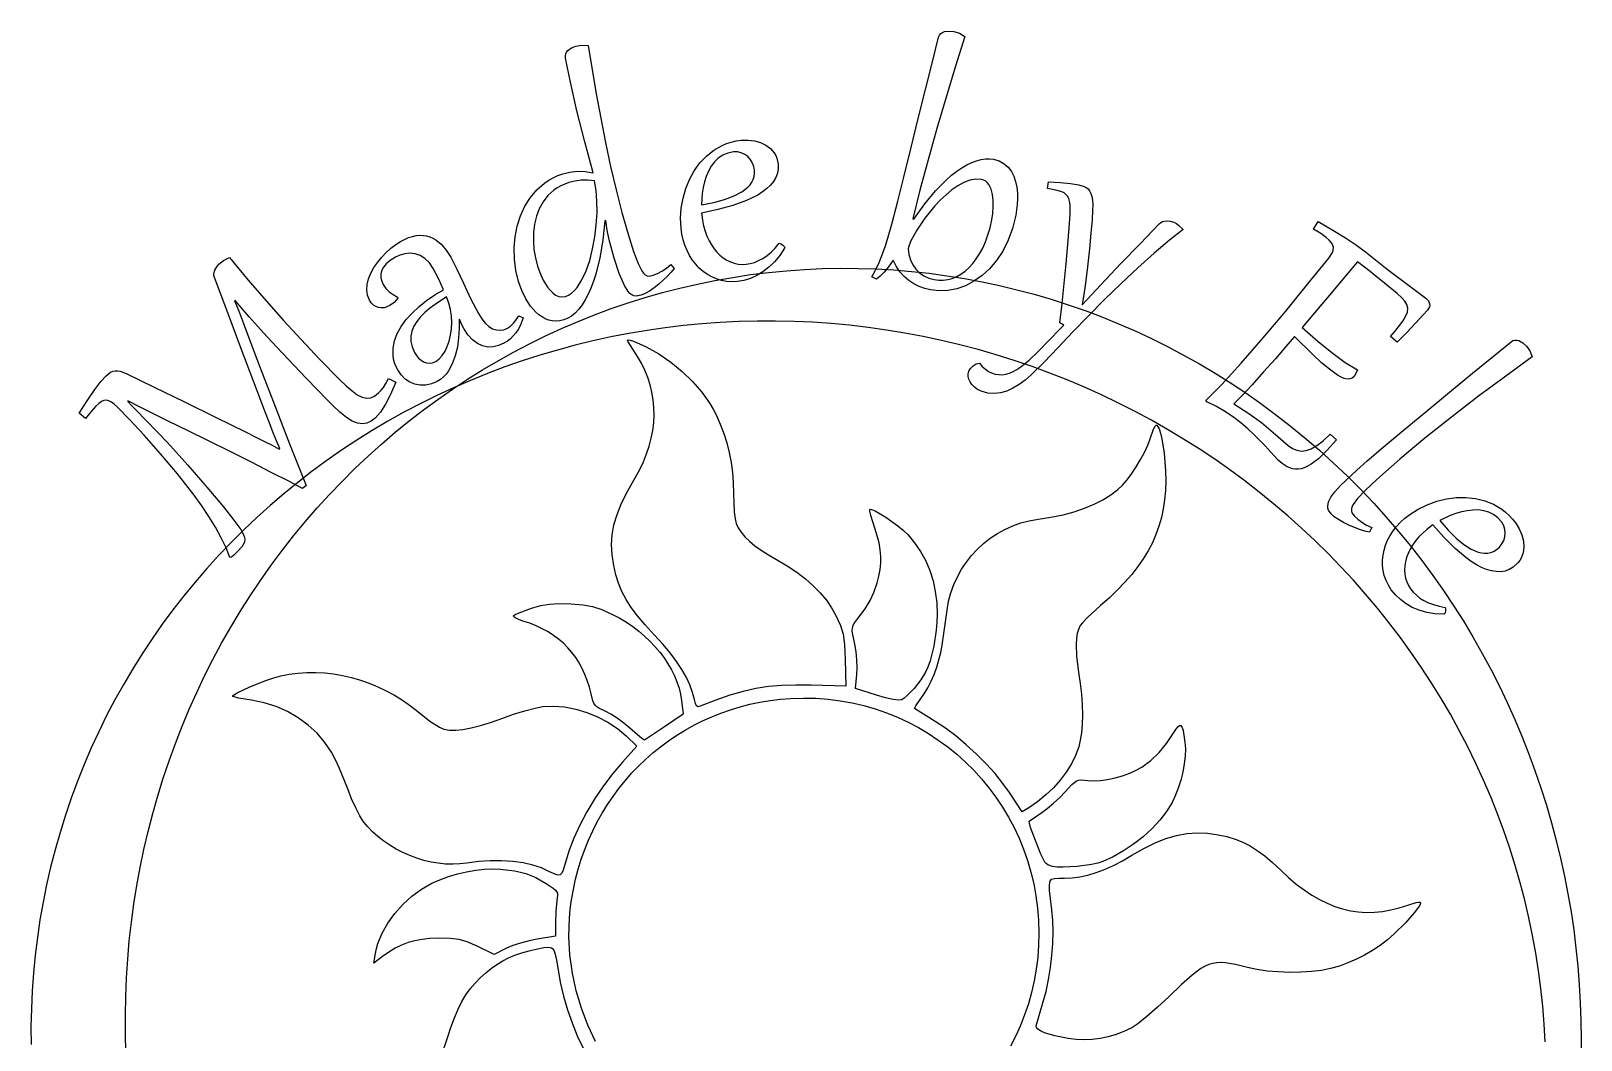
# Model space of a CAD drawing. Extents: x 47 to 525, y 11 to 386.
# Drawn here: x 153.8 to 325.7, y 122.2 to 234.1 of the extents above; entities that cross this region are included whole.
import ezdxf

# ---------------------------------------------------------------- set-up
doc = ezdxf.new("R2010")
doc.units = 0
doc.layers.add('Layer_1', color=7, linetype='CONTINUOUS')

msp = doc.modelspace()

# ---------------------------------------------------------------- linework, layer by layer
at = {"layer": 'Layer_1', "color": 7}
for points in [[(257.393575, 233.424737), (256.362203, 230.150135), (255.313584, 226.731501), (254.283667, 223.246105), (253.298257, 219.77318), (252.407366, 216.408337), (251.628608, 213.242913), (251.738285, 213.211239), (252.927562, 214.902858), (254.132723, 216.349324), (255.329957, 217.549967), (255.916672, 218.057852), (256.495451, 218.504114), (257.063002, 218.888728), (257.61603, 219.211674), (258.154536, 219.47295), (258.678519, 219.672556), (259.187101, 219.809347), (259.669255, 219.884132), (260.124981, 219.896912), (260.554278, 219.847686), (261.201201, 219.654531), (261.741499, 219.345102), (262.186119, 218.948866), (262.542088, 218.474991), (262.815859, 217.943287), (263.009967, 217.353262), (263.137896, 216.733896), (263.209213, 216.093868), (263.22783, 215.453476), (263.193747, 214.812718), (263.0378, 213.62181), (262.679421, 212.172586), (262.187408, 210.849121), (261.59309, 209.663798), (260.90359, 208.612609), (260.131504, 207.706282), (259.285511, 206.935252), (258.384839, 206.303704), (257.448716, 205.815826), (256.48573, 205.475223), (255.50447, 205.285502), (254.524257, 205.237678), (253.568321, 205.343056), (252.943435, 205.500383), (252.32717, 205.729728), (251.737779, 206.030204), (251.173211, 206.404835), (250.654256, 206.852246), (250.181398, 207.374974), (249.769282, 207.980719), (249.428635, 208.656889), (248.914363, 207.913997), (248.426326, 207.334458), (247.974853, 206.889963), (247.570275, 206.552209), (247.067999, 206.785891), (247.485839, 207.550666), (247.881812, 208.399915), (248.255916, 209.33364), (248.608153, 210.35184), (249.289669, 212.630808), (249.965083, 215.20567), (250.60345, 217.861355), (251.376338, 220.996336), (252.204381, 224.36277), (253.040617, 227.7171), (253.813869, 230.799382), (254.468986, 233.378159), (254.555654, 233.595642), (254.701438, 233.764888), (254.892584, 233.896443), (255.111422, 233.980557), (255.619702, 234.050963), (256.167348, 233.997995), (256.78343, 233.794999), (257.393573, 233.424737), (257.393575, 233.424737)], [(215.599284, 232.451209), (216.492241, 227.103797), (217.52418, 221.69088), (218.095294, 219.033752), (218.703703, 216.431293), (219.351916, 213.919403), (220.042444, 211.533984), (220.649724, 209.623004), (221.143672, 208.293446), (221.561429, 207.459406), (221.758708, 207.203682), (221.953037, 207.028126), (222.156571, 206.928357), (222.361698, 206.893935), (222.821511, 206.980805), (223.302524, 207.166055), (223.796922, 207.431077), (224.29901, 207.776827), (224.789382, 208.178438), (225.13461, 207.722135), (224.820516, 207.309687), (224.41406, 206.863531), (223.454118, 205.974799), (222.934301, 205.572269), (222.409224, 205.222177), (221.919367, 204.942333), (221.479395, 204.764255), (220.924588, 204.669891), (220.682606, 204.701084), (220.453613, 204.795793), (220.24482, 204.947999), (220.037618, 205.165552), (219.635646, 205.842281), (219.063437, 207.180283), (218.48708, 208.884547), (217.94148, 210.911718), (217.728566, 211.967978), (217.561634, 213.032926), (217.466641, 213.025447), (217.256416, 210.872033), (216.917964, 208.890109), (216.474117, 207.110999), (216.213821, 206.306971), (215.927943, 205.55996), (215.618625, 204.874004), (215.288008, 204.253135), (214.936093, 203.697354), (214.562879, 203.206659), (214.170707, 202.793255), (213.764947, 202.459462), (213.345597, 202.20528), (212.912658, 202.030709), (212.474718, 201.927571), (212.050244, 201.890717), (211.639237, 201.920149), (211.241696, 202.015865), (210.861119, 202.162041), (210.497973, 202.352745), (210.152259, 202.587976), (209.823976, 202.867735), (209.227675, 203.55247), (208.703333, 204.372759), (208.257565, 205.298204), (207.903041, 206.278637), (207.600272, 207.504638), (207.436963, 208.751761), (207.407017, 210.004623), (207.510394, 211.228081), (207.751836, 212.415482), (208.116322, 213.554114), (208.600983, 214.626884), (209.209008, 215.596934), (209.935257, 216.454583), (210.774588, 217.190146), (211.239321, 217.512287), (211.730791, 217.791275), (212.248998, 218.02711), (212.793941, 218.219792), (213.587262, 218.408874), (214.405927, 218.497625), (215.264359, 218.474252), (216.15722, 218.320904), (215.230989, 221.766408), (214.37313, 225.20044), (213.639598, 228.3699), (213.097011, 231.057389), (213.083977, 231.293912), (213.130951, 231.510991), (213.228249, 231.713768), (213.372248, 231.887616), (213.768466, 232.182002), (214.257289, 232.38586), (214.889237, 232.493056), (215.599284, 232.451231), (215.599284, 232.451209)], [(236.809664, 210.525392), (236.973023, 210.447925), (237.170256, 210.34262), (237.328363, 210.212716), (237.404179, 210.074754), (237.381375, 209.989444), (236.855736, 209.17989), (236.273735, 208.468664), (235.652874, 207.862674), (234.992088, 207.346238), (234.307871, 206.936545), (233.598153, 206.628203), (232.877048, 206.409612), (232.156663, 206.289748), (231.54927, 206.262077), (230.961423, 206.299927), (230.393123, 206.403297), (229.844369, 206.572187), (229.321122, 206.798743), (228.829345, 207.075111), (228.369037, 207.401293), (227.940198, 207.777287), (227.545198, 208.198783), (227.186405, 208.661468), (226.863819, 209.165343), (226.57744, 209.710408), (226.338513, 210.294519), (226.149002, 210.904238), (226.008907, 211.539565), (225.918228, 212.2005), (225.869609, 213.306904), (225.939282, 214.424891), (226.132327, 215.528995), (226.43327, 216.591742), (226.850833, 217.603599), (227.373163, 218.553023), (227.996377, 219.426649), (228.718604, 220.190547), (229.544991, 220.84522), (230.462119, 221.368585), (230.959716, 221.576323), (231.479719, 221.740822), (232.02213, 221.862083), (232.586948, 221.940104), (233.335153, 221.961443), (234.05743, 221.876396), (234.727558, 221.687587), (235.319319, 221.397642), (235.831706, 221.016849), (236.245154, 220.532905), (236.408802, 220.253613), (236.535764, 219.951258), (236.679636, 219.277357), (236.686292, 218.765264), (236.603529, 218.278166), (236.431346, 217.816062), (236.169745, 217.378953), (235.834342, 216.96642), (235.43047, 216.577038), (234.958128, 216.210809), (234.417317, 215.867732), (233.814011, 215.546444), (233.154185, 215.245583), (231.664973, 214.705146), (230.00111, 214.251452), (228.195471, 213.866954), (228.212602, 213.692092), (228.296249, 213.04994), (228.418271, 212.440103), (228.578667, 211.862582), (228.777439, 211.317376), (229.01408, 210.809628), (229.277803, 210.343475), (229.568607, 209.918917), (229.886493, 209.535952), (230.228197, 209.201403), (230.591462, 208.911801), (230.976286, 208.667147), (231.382672, 208.467442), (231.804908, 208.317967), (232.237286, 208.224005), (232.679805, 208.185555), (233.132466, 208.202619), (233.595142, 208.276481), (234.057421, 208.40742), (234.519304, 208.595436), (234.98079, 208.840529), (235.444542, 209.155291), (235.90394, 209.541023), (236.358985, 209.997723), (236.809678, 210.525392), (236.809664, 210.525392)], [(234.067113, 218.595774), (233.981147, 219.049478), (233.815915, 219.464265), (233.590677, 219.829041), (233.30412, 220.130696), (232.971165, 220.375886), (232.588184, 220.548675), (232.169043, 220.640039), (231.727604, 220.640951), (231.095657, 220.51936), (230.53701, 220.285523), (230.047578, 219.954616), (229.623281, 219.541817), (229.259787, 219.064874), (228.954773, 218.520965), (228.702897, 217.938123), (228.500836, 217.323812), (228.355291, 216.689075), (228.252404, 216.042936), (228.16855, 214.778176), (229.538433, 215.052504), (230.746975, 215.383727), (231.788276, 215.779056), (232.63788, 216.223115), (233.302244, 216.729518), (233.560422, 217.002733), (233.769264, 217.289291), (233.925633, 217.594725), (234.027398, 217.914284), (234.074558, 218.247967), (234.067113, 218.595774), (234.067113, 218.595774)], [(216.318849, 217.440774), (215.568277, 217.513419), (214.844404, 217.507768), (214.147229, 217.423821), (213.476753, 217.261577), (212.578759, 216.902594), (212.175158, 216.674182), (211.80182, 216.413158), (211.152988, 215.814347), (210.619549, 215.121184), (210.195447, 214.353431), (209.880683, 213.511092), (209.668641, 212.624565), (209.558763, 211.704489), (209.539295, 210.771585), (209.604539, 209.826811), (209.760792, 208.89371), (209.994582, 207.989778), (210.248331, 207.267622), (210.617475, 206.451117), (211.108228, 205.661067), (211.385001, 205.3135), (211.684246, 205.016059), (212.004648, 204.781853), (212.344892, 204.62399), (212.711471, 204.574192), (213.097175, 204.638355), (213.444545, 204.781298), (213.775179, 204.992076), (214.089077, 205.270692), (214.386239, 205.617144), (214.927446, 206.461321), (215.395892, 207.472369), (215.795919, 208.627299), (216.11211, 209.897061), (216.354666, 211.230736), (216.514022, 212.571343), (216.594725, 213.904057), (216.587609, 215.18824), (216.498334, 216.387786), (216.318849, 217.440779), (216.318849, 217.440774)], [(260.371796, 213.114874), (260.478905, 213.820491), (260.534113, 214.557168), (260.533686, 215.278259), (260.453598, 215.941028), (260.296965, 216.534354), (260.042694, 217.030722), (259.882407, 217.236617), (259.692528, 217.398222), (259.473058, 217.515535), (259.223995, 217.588557), (258.592319, 217.62878), (257.935386, 217.510725), (257.274778, 217.264441), (256.607869, 216.903589), (255.951745, 216.448559), (255.299286, 215.903354), (254.662414, 215.302515), (254.049138, 214.660287), (252.943752, 213.294574), (252.044883, 211.962722), (251.406457, 210.78064), (251.203039, 210.298843), (251.092183, 209.91498), (251.169063, 209.27651), (251.337891, 208.678203), (251.602094, 208.137816), (251.940884, 207.656728), (252.359734, 207.249671), (252.839906, 206.914997), (253.385405, 206.659824), (253.979937, 206.495191), (254.485859, 206.430533), (254.988788, 206.432238), (255.488724, 206.500306), (255.985668, 206.634736), (256.478083, 206.837798), (256.952329, 207.10357), (257.408405, 207.432052), (257.846311, 207.823244), (258.262509, 208.275856), (258.653461, 208.788595), (259.019166, 209.361462), (259.359626, 209.994456), (259.673303, 210.689847), (259.946557, 211.441714), (260.179388, 212.250057), (260.371796, 213.114874), (260.371796, 213.114874)], [(267.91666, 201.719049), (268.157884, 203.841995), (268.399884, 206.076252), (268.624502, 208.295275), (268.817491, 210.382091), (268.964608, 212.219722), (269.065079, 213.696853), (269.047609, 214.7756), (268.992804, 215.174706), (268.895237, 215.496381), (268.758815, 215.750192), (268.58744, 215.945707), (268.378817, 216.097819), (268.130652, 216.221416), (267.452613, 216.419973), (266.536331, 216.581799), (266.673954, 217.329355), (267.949748, 217.255235), (269.094704, 217.134043), (270.005322, 216.98569), (270.606808, 216.818375), (270.839643, 216.698243), (271.040552, 216.540905), (271.216616, 216.329524), (271.355775, 216.055063), (271.467598, 215.713616), (271.534707, 215.289953), (271.56286, 214.784512), (271.550003, 214.178595), (271.483097, 213.111951), (271.367394, 211.652196), (271.195862, 209.891507), (270.967127, 207.90858), (270.705004, 205.816489), (270.402459, 203.707403), (272.463723, 205.913667), (274.646638, 208.226563), (276.840885, 210.512509), (278.932612, 212.684014), (279.111195, 212.834394), (279.302859, 212.934783), (279.723681, 213.008629), (280.14374, 212.971164), (280.551692, 212.849334), (280.852929, 212.698499), (281.125083, 212.503722), (281.599838, 212.053236), (280.063815, 210.860531), (278.370623, 209.419417), (276.561034, 207.802538), (274.706351, 206.047784), (272.841712, 204.241283), (271.046202, 202.440056), (269.32373, 200.653677), (267.703385, 198.926084), (266.170323, 197.330315), (264.72493, 195.922026), (264.059393, 195.364787), (263.39141, 194.869941), (262.715317, 194.450962), (262.033261, 194.140462), (261.338505, 193.93561), (260.632121, 193.852711), (259.923335, 193.907538), (259.202236, 194.123667), (258.786706, 194.329516), (258.439621, 194.579992), (258.160346, 194.853028), (257.956058, 195.145695), (257.813725, 195.446569), (257.747259, 195.755552), (257.755147, 196.0621), (257.835877, 196.355667), (258.015517, 196.6591), (258.296706, 196.937837), (258.629698, 197.145203), (258.991698, 197.245849), (259.309109, 196.867948), (259.660593, 196.559863), (260.01832, 196.321788), (260.354465, 196.153917), (260.74642, 196.025362), (261.137614, 195.959907), (261.528047, 195.957553), (261.917719, 196.018301), (262.316041, 196.132728), (262.72676, 196.304887), (263.149875, 196.534778), (263.585387, 196.8224), (264.512737, 197.563029), (265.527951, 198.518965), (267.95984, 201.031651), (268.358191, 201.460719), (267.916635, 201.719049), (267.91666, 201.719049)], [(198.435485, 207.72443), (198.004847, 208.356928), (197.5099, 208.829132), (196.973198, 209.153657), (196.417294, 209.34311), (195.850939, 209.408309), (195.282891, 209.360071), (194.736691, 209.214513), (194.235888, 208.987767), (193.663943, 208.62355), (193.229055, 208.247162), (192.917162, 207.862578), (192.7142, 207.473777), (192.623416, 207.085538), (192.630019, 206.692546), (192.726177, 206.314107), (192.896103, 205.941392), (193.177819, 205.527575), (193.538735, 205.152124), (193.97679, 204.834606), (194.481966, 204.566462), (194.501355, 204.447057), (194.090842, 203.968844), (193.605198, 203.614399), (193.294901, 203.470495), (192.977426, 203.381783), (192.664774, 203.363852), (192.360996, 203.404164), (192.077369, 203.509038), (191.807126, 203.674682), (191.570833, 203.906676), (191.371008, 204.200507), (191.145378, 204.752257), (191.063694, 205.343053), (191.115009, 205.960816), (191.270083, 206.583383), (191.522341, 207.206969), (191.864954, 207.827794), (192.275636, 208.427474), (192.732104, 208.987628), (193.22155, 209.509977), (193.74126, 209.9782), (194.273923, 210.3915), (194.794268, 210.720944), (195.706851, 211.148339), (196.137191, 211.285358), (196.550229, 211.371258), (196.950973, 211.41032), (197.33541, 211.40178), (197.70354, 211.345637), (198.055363, 211.241892), (198.393613, 211.100214), (198.717048, 210.916207), (199.31947, 210.421207), (199.876888, 209.77375), (200.385519, 208.980598), (201.06279, 207.642317), (201.791866, 206.084335), (202.572451, 204.413057), (203.450421, 202.737027), (203.821096, 202.144268), (204.206767, 201.664985), (204.607435, 201.29918), (205.023099, 201.046852), (205.444156, 200.909291), (205.857026, 200.873724), (206.261711, 200.940152), (206.65821, 201.108574), (206.99769, 201.340584), (207.321527, 201.648217), (207.629721, 202.031472), (207.922272, 202.490351), (208.400774, 202.248735), (208.066921, 201.363418), (207.849432, 200.963535), (207.598236, 200.592169), (207.314642, 200.252273), (206.999959, 199.946799), (206.654187, 199.675747), (206.277326, 199.439116), (205.685784, 199.173473), (205.083859, 199.032279), (204.484089, 199.019585), (203.899014, 199.139442), (203.329091, 199.406904), (202.784871, 199.818993), (202.276633, 200.378498), (201.814661, 201.088206), (201.561387, 201.562333), (201.347107, 202.093786), (201.292982, 202.063521), (201.304787, 201.057691), (201.248402, 200.025571), (201.113398, 199.017579), (200.881395, 198.055999), (200.550792, 197.17546), (200.112032, 196.382461), (199.85521, 196.026451), (199.563517, 195.71163), (199.23695, 195.437996), (198.875512, 195.205549), (198.249874, 194.926761), (197.617831, 194.786488), (196.995972, 194.776243), (196.40088, 194.887538), (195.847618, 195.119912), (195.333202, 195.462817), (194.879189, 195.925348), (194.499185, 196.488469), (194.300328, 196.886452), (194.147644, 197.28657), (194.041131, 197.688823), (193.980791, 198.09321), (193.988341, 198.905601), (194.141971, 199.710865), (194.447454, 200.509269), (194.892518, 201.290994), (195.452818, 202.057224), (196.114094, 202.791106), (196.864538, 203.497881), (197.702427, 204.164741), (198.605668, 204.794136), (199.56226, 205.370474), (199.046107, 206.526498), (198.435474, 207.724424), (198.435485, 207.72443)], [(297.726128, 208.872691), (298.133544, 209.499582), (298.234827, 209.775747), (298.248945, 210.042095), (298.187999, 210.305505), (298.035077, 210.569583), (297.791738, 210.852891), (297.446672, 211.157835), (296.839104, 211.589494), (296.045805, 212.10319), (296.556232, 212.925543), (298.194391, 211.962795), (299.591871, 211.112669), (300.790723, 210.328421), (301.79422, 209.581001), (304.22311, 207.670359), (306.283473, 206.093279), (307.770163, 204.973734), (308.492483, 204.437334), (308.784286, 204.131904), (308.916324, 203.808478), (308.927377, 203.641032), (308.893845, 203.469482), (308.69303, 203.114073), (308.209611, 202.57423), (307.363594, 201.662593), (306.351545, 200.592522), (305.328179, 199.557943), (304.571795, 200.200823), (305.053577, 200.755189), (305.46119, 201.249724), (305.930737, 201.879936), (306.256775, 202.413084), (306.446125, 202.886708), (306.492684, 203.322184), (306.404963, 203.725979), (306.1751, 204.117452), (305.807689, 204.522842), (305.30704, 204.968383), (303.907529, 206.097743), (302.750389, 207.033781), (302.322145, 207.375321), (301.685452, 207.869884), (300.90491, 208.465918), (299.665898, 206.995204), (298.214232, 205.257842), (296.565969, 203.307119), (294.782381, 201.18671), (296.574774, 199.638278), (298.056723, 198.429949), (299.56602, 197.305595), (300.921476, 196.502216), (300.749391, 196.087534), (300.541662, 195.760767), (300.332916, 195.573617), (300.080454, 195.480826), (299.787105, 195.473522), (299.455699, 195.54283), (299.093107, 195.693197), (298.693276, 195.912916), (297.812629, 196.54915), (296.941515, 197.280227), (295.992719, 198.145963), (293.925216, 200.178208), (292.982622, 199.07919), (291.81123, 197.726409), (290.512472, 196.263673), (289.231437, 194.839707), (288.090525, 193.60803), (287.212165, 192.722168), (288.868217, 191.66583), (290.262733, 190.646218), (291.807815, 189.334683), (293.246217, 188.121447), (293.726503, 187.791285), (294.197758, 187.574096), (294.695033, 187.484865), (295.224369, 187.535302), (295.798677, 187.741568), (296.417944, 188.103664), (297.110411, 188.632121), (297.888124, 189.350366), (298.583124, 188.729991), (297.534965, 187.540017), (296.604182, 186.646409), (295.771831, 186.021297), (295.385485, 185.798973), (295.019024, 185.636804), (294.673678, 185.528035), (294.342573, 185.472351), (294.02571, 185.469752), (293.723088, 185.520238), (293.137646, 185.739271), (292.576194, 186.104416), (292.13374, 186.490323), (291.679066, 186.952073), (290.679886, 188.052988), (289.472257, 189.306927), (288.773164, 189.963613), (287.985285, 190.625009), (287.192268, 191.217794), (286.283823, 191.823319), (285.294275, 192.414193), (284.228935, 192.959757), (284.096404, 193.09191), (284.9216, 193.894566), (285.865965, 194.879794), (288.033347, 197.249357), (290.448661, 200.02928), (292.958915, 203.011107), (295.428755, 206.025156), (297.726128, 208.872691), (297.726128, 208.872691)], [(194.283508, 195.123227), (193.694775, 193.761471), (193.130342, 192.68454), (192.574988, 191.819478), (191.984622, 191.137414), (191.550526, 190.790236), (191.088298, 190.574844), (190.594313, 190.494921), (190.050454, 190.568889), (189.458656, 190.809526), (188.806114, 191.21511), (188.080144, 191.798535), (187.268067, 192.572698), (186.630341, 193.221163), (185.594038, 194.274918), (184.355068, 195.564236), (183.01464, 196.956715), (181.717936, 198.334216), (180.54443, 199.586445), (179.624564, 200.580759), (178.017102, 202.377434), (176.490207, 204.19536), (176.409514, 204.159492), (176.853816, 203.103371), (177.404384, 201.644401), (178.99122, 197.377658), (180.707894, 192.905195), (182.503916, 188.307829), (184.328805, 183.666368), (183.953235, 183.326008), (182.417918, 184.135444), (180.482195, 185.130935), (178.269748, 186.245671), (175.911753, 187.434704), (173.509909, 188.624104), (171.202641, 189.761556), (169.113635, 190.780251), (167.359449, 191.635364), (165.780043, 192.415935), (164.586674, 193.039807), (164.556832, 192.966971), (164.991644, 192.524836), (165.455566, 192.067842), (166.651302, 190.851969), (168.96969, 188.420836), (171.236378, 185.924361), (173.342898, 183.502307), (175.1808, 181.294437), (176.337982, 179.837711), (177.089336, 178.793644), (177.330734, 178.382356), (177.477618, 178.030326), (177.531707, 177.72475), (177.509215, 177.438082), (177.415608, 177.168453), (177.241615, 176.899495), (176.703194, 176.31201), (176.482127, 176.094603), (176.312765, 175.942542), (176.069712, 175.718008), (175.89408, 175.690238), (175.477348, 176.766226), (174.940372, 177.883415), (174.299612, 179.043493), (173.571278, 180.21892), (172.775483, 181.411352), (171.9176, 182.607959), (170.08092, 184.961986), (168.199418, 187.199452), (166.38204, 189.239055), (164.744854, 190.97751), (163.418921, 192.355254), (163.069046, 192.685225), (162.7586, 192.923514), (162.47297, 193.070241), (162.197539, 193.125526), (161.925092, 193.100397), (161.648165, 192.976637), (161.350457, 192.770832), (161.015415, 192.47033), (160.491613, 191.882724), (159.878528, 191.105845), (159.159744, 191.674593), (160.124, 193.151975), (160.928482, 194.312776), (161.59545, 195.197005), (162.161655, 195.829934), (162.669257, 196.227659), (162.909551, 196.340761), (163.160289, 196.391653), (163.427088, 196.396733), (163.715322, 196.343167), (164.385574, 196.089085), (167.493659, 194.579526), (170.849115, 192.936352), (174.284651, 191.255965), (177.610996, 189.62765), (178.768132, 189.040622), (179.736115, 188.557494), (180.580292, 188.126558), (181.366129, 187.710726), (181.417711, 187.761452), (181.052148, 188.619589), (180.694197, 189.514202), (180.300622, 190.518741), (179.843046, 191.735756), (178.505575, 195.233034), (177.096857, 198.950161), (175.645513, 202.813808), (174.172793, 206.743411), (174.117912, 206.953987), (174.1105, 207.16051), (174.216105, 207.554284), (174.423778, 207.917969), (174.674688, 208.208212), (175.196904, 208.605813), (175.842806, 208.936605), (177.919363, 206.4271), (179.895444, 204.137687), (181.828649, 201.965564), (183.784209, 199.844413), (185.834463, 197.685932), (188.051886, 195.416428), (188.780472, 194.708737), (189.429892, 194.147876), (190.01476, 193.73372), (190.549694, 193.466151), (191.042123, 193.359721), (191.499233, 193.399756), (191.933826, 193.587972), (192.35871, 193.926092), (192.646221, 194.223337), (192.919358, 194.549933), (193.178613, 194.964348), (193.482936, 195.524553), (194.283508, 195.123216), (194.283508, 195.123227)], [(180.459036, 174.823313), (181.681969, 176.467251), (182.940888, 178.074759), (184.235023, 179.645368), (185.563604, 181.178613), (186.925859, 182.674027), (188.32102, 184.131143), (189.748314, 185.549494), (191.206973, 186.928612), (192.696226, 188.268032), (194.215302, 189.567287), (195.763432, 190.825908), (197.339845, 192.043431), (198.94377, 193.219387), (200.574438, 194.35331), (202.231078, 195.444733), (203.912919, 196.49319), (205.619193, 197.498212), (207.349127, 198.459334), (209.101952, 199.376089), (210.876898, 200.248009), (212.673195, 201.074628), (214.490071, 201.855479), (216.326757, 202.590096), (218.182482, 203.27801), (220.056477, 203.918756), (221.94797, 204.511867), (223.856192, 205.056875), (225.780372, 205.553314), (227.71974, 206.000717), (229.673526, 206.398616), (231.640959, 206.746547), (233.621269, 207.04404), (235.608585, 207.290052), (237.596971, 207.484009), (239.585559, 207.626155), (241.573483, 207.716733), (243.559877, 207.755983), (245.543873, 207.744151), (247.524604, 207.681477), (249.501204, 207.568205), (251.472806, 207.404576), (253.438543, 207.190835), (255.397548, 206.927223), (257.348955, 206.613982), (259.291895, 206.251357), (261.225504, 205.839588), (263.148913, 205.378919), (265.061257, 204.869593), (266.961667, 204.311851), (268.849278, 203.705937), (270.723222, 203.052093), (272.582632, 202.350562), (274.426643, 201.601586), (276.254386, 200.805408), (278.064996, 199.962271), (279.857604, 199.072417), (281.631346, 198.136088), (283.385352, 197.153528), (285.118758, 196.124979), (286.830695, 195.050683), (288.520297, 193.930884), (290.186698, 192.765823), (291.829029, 191.555743), (293.446426, 190.300888), (295.096318, 188.953281), (296.704423, 187.570633), (298.270615, 186.153872), (299.794766, 184.703926), (301.27675, 183.221724), (302.716441, 181.708194), (304.113714, 180.164264), (305.46844, 178.590863), (306.780495, 176.98892), (308.049751, 175.359362), (309.276083, 173.703118), (310.459364, 172.021117), (311.599468, 170.314287), (312.696268, 168.583557), (313.749638, 166.829854), (314.759452, 165.054107), (315.725583, 163.257245), (316.647905, 161.440196), (317.526292, 159.603889), (318.360618, 157.749251), (319.150755, 155.877212), (319.896578, 153.988699), (320.597961, 152.084642), (321.254776, 150.165968), (321.866899, 148.233606), (322.434201, 146.288484), (322.956558, 144.331531), (323.433842, 142.363675), (323.865928, 140.385845), (324.252688, 138.398969), (324.593997, 136.403975), (324.889729, 134.401792), (325.139757, 132.393348), (325.343954, 130.379572), (325.502194, 128.361392), (325.614352, 126.339737), (325.6803, 124.315534), (325.699913, 122.289713), (325.673063, 120.263201)], [(196.362024, 198.430042), (196.573002, 198.095084), (196.812498, 197.793834), (197.080438, 197.552895), (197.368795, 197.370735), (197.682808, 197.259168), (198.009671, 197.219916), (198.352829, 197.278588), (198.70777, 197.432646), (199.093989, 197.710775), (199.440777, 198.091189), (199.743163, 198.556305), (199.996174, 199.088543), (200.204589, 199.684653), (200.355144, 200.3313), (200.449097, 201.026228), (200.479759, 201.73905), (200.444215, 202.459218), (200.339277, 203.176185), (200.163888, 203.892203), (199.908767, 204.5814), (198.633151, 203.749705), (198.037077, 203.30687), (197.495273, 202.841094), (197.022534, 202.357691), (196.615609, 201.851882), (196.291812, 201.324467), (196.068459, 200.776249), (195.956557, 200.219302), (195.959163, 199.637575), (196.087286, 199.043143), (196.362024, 198.430042), (196.362024, 198.430042)], [(321.729952, 122.001225), (321.620441, 123.977189), (321.461104, 125.95103), (321.252025, 127.921851), (320.993288, 129.888756), (320.684976, 131.850847), (320.327174, 133.807228), (319.919964, 135.757001), (319.463432, 137.69927), (318.95766, 139.633139), (318.402733, 141.55771), (317.798734, 143.472087), (317.145746, 145.375372), (316.443854, 147.266669), (315.693142, 149.145081), (314.893693, 151.009711), (314.04559, 152.859663), (313.148919, 154.694039), (312.203761, 156.511942), (311.212789, 158.307896), (310.179092, 160.076623), (309.103387, 161.817528), (307.986389, 163.530018), (306.828812, 165.213498), (305.631372, 166.867374), (304.394783, 168.491052), (303.119762, 170.083936), (301.807022, 171.645434), (300.45728, 173.174949), (299.071251, 174.671889), (297.649649, 176.135659), (296.193189, 177.565665), (294.702587, 178.961311), (293.178559, 180.322004), (291.621818, 181.64715), (290.03308, 182.936154), (288.413061, 184.188422), (286.762475, 185.403359), (285.082038, 186.580371), (283.372465, 187.718864), (281.63447, 188.818244), (279.868769, 189.877915), (278.076078, 190.897285), (276.257111, 191.875758), (274.412583, 192.81274), (272.543209, 193.707637), (270.649706, 194.559854), (268.732787, 195.368798), (266.793168, 196.133873), (264.831564, 196.854486), (262.84869, 197.530042), (260.850399, 198.158384), (258.842687, 198.737789), (256.826479, 199.268313), (254.802705, 199.750012), (252.772291, 200.182943), (250.736165, 200.567163), (248.695255, 200.902727), (246.650489, 201.189691), (244.602793, 201.428113), (242.553096, 201.618047), (240.502325, 201.759552), (238.451407, 201.852682), (236.401271, 201.897495), (234.352844, 201.894047), (232.307053, 201.842393), (230.264827, 201.742591), (228.227092, 201.594696), (226.194776, 201.398765), (224.168807, 201.154854), (222.150113, 200.86302), (220.13962, 200.523318), (218.138258, 200.135806), (216.146952, 199.700539), (214.166631, 199.217574), (212.198223, 198.686967), (210.242654, 198.108774), (208.300853, 197.483052), (206.373747, 196.809858), (204.462264, 196.089246), (202.567332, 195.321274), (200.689877, 194.505998), (198.830827, 193.643474), (196.99579, 192.736131), (195.190152, 191.786807), (193.414508, 190.796176), (191.669458, 189.764913), (189.955595, 188.69369), (188.273519, 187.583183), (186.623824, 186.434065), (185.007109, 185.24701), (183.423969, 184.022692), (181.875001, 182.761785), (180.360802, 181.464963), (178.881969, 180.1329), (177.439098, 178.76627), (176.032786, 177.365747), (174.663629, 175.932005), (173.332225, 174.465718), (172.03917, 172.96756), (170.78506, 171.438204), (169.570493, 169.878325), (168.396065, 168.288597), (167.262372, 166.669694), (166.170012, 165.02229), (165.119581, 163.347058), (164.111675, 161.644673), (163.146892, 159.915809), (162.225828, 158.161139), (161.34908, 156.381338), (160.517244, 154.577079), (159.730917, 152.749038), (158.990696, 150.897886), (158.297178, 149.024299), (157.650958, 147.128951), (157.054115, 145.217431), (156.508269, 143.295479), (156.013339, 141.363991), (155.569239, 139.423864), (155.175886, 137.475994), (154.833196, 135.52128), (154.541087, 133.560617), (154.299473, 131.594903), (154.108271, 129.625034), (153.967397, 127.651907), (153.876768, 125.676418), (153.8363, 123.699466), (153.845908, 121.721946)], [(227.392329, 159.94307), (227.195966, 160.741011), (226.902011, 161.559085), (226.507872, 162.401478), (226.010953, 163.272377), (225.408663, 164.175969), (224.698409, 165.116441), (223.877596, 166.097978), (222.943632, 167.124768), (221.943329, 168.218419), (221.100315, 169.219045), (220.398706, 170.15377), (219.822617, 171.049718), (219.356165, 171.934015), (218.983466, 172.833783), (218.688636, 173.776148), (218.45579, 174.788233), (218.268189, 175.987534), (218.201136, 177.116464), (218.264167, 178.213803), (218.466815, 179.318328), (218.818615, 180.46882), (219.329102, 181.704058), (220.00781, 183.062821), (220.864275, 184.583887), (221.335835, 185.441535), (221.746375, 186.303624), (222.09587, 187.168638), (222.384297, 188.035058), (222.611633, 188.901367), (222.777853, 189.766048), (222.882935, 190.627583), (222.926854, 191.484455), (222.909586, 192.335145), (222.831109, 193.178137), (222.691398, 194.011913), (222.49043, 194.834956), (222.228182, 195.645748), (221.904629, 196.442771), (221.519747, 197.224509), (221.073514, 197.989442), (220.059462, 199.611368), (219.992682, 199.76826), (220.053524, 199.828373), (220.260189, 199.793419), (220.630877, 199.665109), (222.058695, 199.036109), (223.449705, 198.256247), (224.782068, 197.344975), (226.033944, 196.321747), (227.183492, 195.206016), (228.208872, 194.017234), (229.088244, 192.774855), (229.466353, 192.139645), (229.799769, 191.498331), (230.258572, 190.474873), (230.653859, 189.439068), (230.986352, 188.387661), (231.256773, 187.317397), (231.465843, 186.22502), (231.614285, 185.107275), (231.702821, 183.960906), (231.732173, 182.782657), (231.755808, 181.735104), (231.820163, 180.757896), (231.91541, 179.96033), (232.031723, 179.451704), (232.259584, 178.967878), (232.5797, 178.48201), (232.993356, 177.992953), (233.501837, 177.499564), (234.106426, 177.000696), (234.808408, 176.495205), (235.609067, 175.981946), (236.509687, 175.459772), (237.671991, 174.775726), (238.736939, 174.065691), (239.704612, 173.329592), (240.575088, 172.567354), (241.348447, 171.778901), (242.024769, 170.964158), (242.604134, 170.12305), (243.086622, 169.255501), (243.58499, 168.163085), (243.751932, 167.688137), (243.875327, 167.206927), (244.025319, 166.064415), (244.10265, 164.41294), (244.196433, 161.441662), (240.372575, 161.53968), (238.626942, 161.557064), (237.052159, 161.507222), (235.591727, 161.379428), (234.189147, 161.162954), (232.787916, 160.847071), (231.331537, 160.421053), (229.763508, 159.874171), (228.027329, 159.195698), (227.797895, 159.150608), (227.627914, 159.24563), (227.49889, 159.50253), (227.392329, 159.94307), (227.392329, 159.94307)], [(320.289259, 197.944809), (317.352878, 195.809586), (314.346138, 193.567636), (311.336267, 191.252671), (308.391193, 188.913004), (305.608002, 186.595702), (303.053948, 184.334479), (301.773816, 183.130849), (300.916227, 182.231076), (300.419714, 181.564631), (300.29488, 181.295643), (300.237313, 181.060365), (300.241123, 180.849901), (300.300531, 180.655359), (300.577052, 180.277845), (300.95147, 179.923593), (301.403653, 179.59163), (301.931994, 179.287514), (302.505703, 179.018039), (302.242672, 178.509889), (301.735144, 178.615621), (301.157386, 178.790178), (299.94177, 179.273515), (299.354558, 179.569167), (298.812402, 179.89216), (298.348795, 180.213636), (297.998529, 180.533944), (297.712765, 180.952083), (297.638685, 181.166452), (297.610474, 181.384353), (297.690321, 181.843611), (297.952442, 182.371917), (298.402199, 182.970861), (299.031237, 183.657264), (300.853094, 185.386434), (302.000722, 186.398206), (303.769437, 187.910192), (305.991824, 189.768603), (308.486979, 191.849467), (311.102728, 194.012974), (313.664544, 196.112944), (316.006198, 198.024791), (317.953277, 199.602331), (318.150628, 199.727422), (318.363261, 199.782372), (318.588171, 199.781937), (318.807112, 199.726896), (319.250483, 199.488573), (319.652057, 199.127679), (320.021077, 198.603587), (320.289259, 197.944809), (320.289259, 197.944809)], [(262.341013, 149.626951), (261.607508, 150.657003), (260.729094, 151.732446), (259.735948, 152.82436), (258.658246, 153.90383), (257.526163, 154.941937), (256.369878, 155.909764), (255.219565, 156.778394), (254.105402, 157.518908), (251.812007, 158.93596), (251.830588, 159.037816), (251.954388, 159.263591), (252.435775, 159.953366), (252.861735, 160.563087), (253.262348, 161.238137), (253.632572, 161.965988), (253.967367, 162.734106), (254.26169, 163.529963), (254.510502, 164.341028), (254.708762, 165.154769), (254.851428, 165.958657), (255.405712, 169.862307), (255.584439, 170.835774), (255.838815, 171.778809), (256.165538, 172.688113), (256.561304, 173.560385), (257.02281, 174.392328), (257.546753, 175.180641), (258.129829, 175.922025), (258.768736, 176.61318), (259.460169, 177.250807), (260.200827, 177.831606), (260.987405, 178.352278), (261.816601, 178.809524), (262.68511, 179.200045), (263.589631, 179.520539), (264.526859, 179.767709), (265.493492, 179.938255), (266.932394, 180.162972), (268.272506, 180.439252), (269.515933, 180.767876), (270.664783, 181.149626), (271.721165, 181.585282), (272.687184, 182.075624), (273.564949, 182.621435), (274.356568, 183.223494), (274.8478, 183.694189), (275.363857, 184.291201), (275.885888, 184.984765), (276.395041, 185.745116), (276.872464, 186.542487), (277.299304, 187.347114), (277.656711, 188.129231), (277.925832, 188.859074), (278.315941, 189.925771), (278.47652, 190.250265), (278.585272, 190.369442), (278.66596, 190.342683), (278.747183, 190.264249), (278.908969, 189.963423), (279.066106, 189.489094), (279.214071, 188.863391), (279.464382, 187.246384), (279.623709, 185.289442), (279.651087, 184.187352), (279.621823, 183.122233), (279.53443, 182.090997), (279.387419, 181.090556), (279.179304, 180.117823), (278.908595, 179.169708), (278.573805, 178.243126), (278.173447, 177.334987), (277.706032, 176.442204), (277.170072, 175.561689), (276.56408, 174.690355), (275.886567, 173.825112), (275.136047, 172.962875), (274.31103, 172.100554), (273.41003, 171.235061), (272.431558, 170.36331), (270.928337, 168.990285), (270.413806, 168.461675), (270.156847, 168.13579), (269.978209, 167.721362), (269.845148, 167.254749), (269.757456, 166.729428), (269.714922, 166.138876), (269.764496, 164.735983), (269.992198, 162.993884), (270.173797, 161.742378), (270.304049, 160.525799), (270.382932, 159.357453), (270.410424, 158.250645), (270.386501, 157.21868), (270.311143, 156.274864), (270.184326, 155.432502), (270.006027, 154.704899), (269.656024, 153.755708), (269.19474, 152.820108), (268.628737, 151.906104), (267.96458, 151.021697), (267.208832, 150.174892), (266.368057, 149.373692), (265.448818, 148.6261), (264.45768, 147.94012), (263.739819, 147.483098), (262.341013, 149.626951), (262.341013, 149.626951)], [(310.654982, 170.165724), (310.668811, 169.98546), (310.675302, 169.761965), (310.641012, 169.560233), (310.558886, 169.425932), (310.473513, 169.403382), (309.509823, 169.457843), (308.603509, 169.610048), (307.769267, 169.84822), (306.992951, 170.165504), (306.297655, 170.556113), (305.677683, 171.019169), (305.129988, 171.536659), (304.668343, 172.10253), (304.34283, 172.616076), (304.083896, 173.145177), (303.891543, 173.689832), (303.765768, 174.250041), (303.702715, 174.816732), (303.698522, 175.380831), (303.75319, 175.942338), (303.866719, 176.501251), (304.036557, 177.053376), (304.260123, 177.594514), (304.537417, 178.124666), (304.868439, 178.643832), (305.256904, 179.141186), (305.692133, 179.608354), (306.174126, 180.045334), (306.702883, 180.452128), (307.639219, 181.043533), (308.644318, 181.538001), (309.69863, 181.918472), (310.77058, 182.18475), (311.856254, 182.324527), (312.939712, 182.342365), (314.007472, 182.235), (315.029116, 181.987214), (316.007651, 181.594789), (316.917239, 181.058412), (317.344568, 180.729563), (317.745484, 180.3598), (318.119988, 179.949122), (318.468079, 179.497528), (318.858011, 178.8586), (319.142703, 178.189372), (319.311429, 177.513909), (319.353466, 176.856276), (319.277301, 176.222451), (319.062354, 175.623314), (318.901128, 175.342617), (318.701674, 175.082317), (318.188086, 174.62291), (317.746833, 174.362939), (317.282893, 174.193), (316.796267, 174.113093), (316.286952, 174.123219), (315.762342, 174.20961), (315.223842, 174.366932), (314.671454, 174.595186), (314.105177, 174.894371), (313.526796, 175.258623), (312.938096, 175.68208), (311.729741, 176.70661), (310.509969, 177.925815), (309.279911, 179.302442), (309.136598, 179.20078), (308.620666, 178.809414), (308.151833, 178.400776), (307.7301, 177.974865), (307.355466, 177.531681), (307.032161, 177.074216), (306.758403, 176.613887), (306.534194, 176.150696), (306.359532, 175.684641), (306.238723, 175.221943), (306.167635, 174.762839), (306.146267, 174.30733), (306.17462, 173.855415), (306.254446, 173.414673), (306.3875, 172.992683), (306.573781, 172.589444), (306.813289, 172.204957), (307.107066, 171.839969), (307.450201, 171.503657), (307.842692, 171.196021), (308.284541, 170.917061), (308.787976, 170.670718), (309.350862, 170.463381), (309.973197, 170.295051), (310.654982, 170.165727), (310.654982, 170.165724)], [(247.592926, 160.429605), (245.250307, 161.15944), (245.409678, 162.711662), (245.444617, 163.474767), (245.41208, 164.342611), (245.317361, 165.241646), (245.165753, 166.098329), (244.944574, 167.174134), (244.901145, 167.536857), (244.908063, 167.826856), (244.969509, 168.077178), (245.089664, 168.32087), (245.522821, 168.920551), (246.32516, 170.012164), (246.887925, 170.924326), (247.300524, 171.823015), (247.652362, 172.874208), (247.851902, 173.636858), (247.986874, 174.37304), (248.056779, 175.095346), (248.061122, 175.816367), (247.999405, 176.548696), (247.871132, 177.304923), (247.675804, 178.097642), (247.412925, 178.939442), (246.965801, 180.363624), (246.852044, 180.819392), (246.836706, 181.013536), (246.915581, 181.039115), (247.048785, 181.018322), (247.452656, 180.854527), (248.631595, 180.156472), (249.965166, 179.18992), (250.562327, 178.690504), (251.045012, 178.22542), (251.811597, 177.321725), (252.475646, 176.359345), (253.037143, 175.338324), (253.496073, 174.258707), (253.85242, 173.120537), (254.106168, 171.923857), (254.257303, 170.668712), (254.305808, 169.355145), (254.278149, 168.520577), (254.20217, 167.642634), (253.926903, 165.865165), (253.523313, 164.239825), (253.28693, 163.552043), (253.034707, 162.983702), (252.486466, 162.119619), (251.74686, 161.187378), (250.990178, 160.388606), (250.659898, 160.10228), (250.390708, 159.924932), (250.037446, 159.883128), (249.423956, 159.958616), (248.594396, 160.143429), (247.592926, 160.429605), (247.592926, 160.429605)], [(316.299596, 176.552525), (316.650779, 176.852359), (316.928839, 177.20169), (317.133704, 177.578288), (317.253338, 177.976785), (317.300878, 178.387532), (317.260676, 178.805768), (317.131947, 179.21498), (316.913627, 179.598649), (316.494372, 180.08689), (316.014072, 180.455783), (315.483868, 180.716404), (314.914901, 180.879833), (314.320435, 180.95864), (313.696858, 180.95344), (313.065866, 180.882783), (312.432277, 180.753262), (311.809017, 180.564538), (311.197046, 180.333126), (310.057461, 179.778117), (310.975594, 178.725085), (311.863034, 177.840356), (312.7231, 177.13263), (313.530319, 176.615506), (314.299699, 176.290136), (314.665032, 176.201629), (315.01746, 176.162573), (315.360233, 176.178436), (315.688162, 176.248716), (316.001245, 176.373412), (316.299483, 176.552525), (316.299596, 176.552525)], [(164.368182, 120.828248), (164.308309, 122.903831), (164.297368, 124.976336), (164.335136, 127.04486), (164.421391, 129.1085), (164.555911, 131.166354), (164.738472, 133.217518), (164.968853, 135.261089), (165.246831, 137.296165), (165.572183, 139.321843), (165.944686, 141.337221), (166.364119, 143.341394), (166.830259, 145.333461), (167.342883, 147.312519), (167.901769, 149.277664), (168.506694, 151.227994), (169.157436, 153.162606), (169.853772, 155.080597), (170.595479, 156.981065), (171.382335, 158.863106), (172.214118, 160.725818), (173.090605, 162.568297), (174.011574, 164.389642), (174.976802, 166.188948), (175.986066, 167.965314), (177.039144, 169.717837), (178.135813, 171.445612), (179.275851, 173.147739), (180.459036, 174.823313), (180.459036, 174.823313)], [(220.251091, 156.760487), (219.582262, 157.331758), (218.842075, 157.879184), (218.120546, 158.340636), (217.507693, 158.653984), (216.798771, 158.979882), (216.559004, 159.137245), (216.376441, 159.314255), (216.236636, 159.52844), (216.125147, 159.797327), (215.929337, 160.569319), (215.744784, 161.321473), (215.520657, 162.042094), (215.257243, 162.730875), (214.954826, 163.38751), (214.613692, 164.011693), (214.234127, 164.603119), (213.816415, 165.161482), (213.360843, 165.686476), (212.867696, 166.177796), (212.337259, 166.635134), (211.769818, 167.058186), (211.165658, 167.446646), (210.525065, 167.800208), (209.848324, 168.118566), (209.135721, 168.401414), (208.387541, 168.648446), (207.936053, 168.803868), (207.586594, 168.963944), (207.373787, 169.10983), (207.332255, 169.222687), (207.531548, 169.356344), (207.974417, 169.558863), (209.328837, 170.060525), (210.363365, 170.365461), (211.311455, 170.536607), (212.354762, 170.594893), (213.674946, 170.56125), (215.056642, 170.463055), (216.113092, 170.276965), (217.12471, 169.930811), (218.371914, 169.352421), (219.126478, 168.953553), (219.855045, 168.514491), (220.555198, 168.038262), (221.224521, 167.527888), (221.860598, 166.986394), (222.461012, 166.416804), (223.023348, 165.822141), (223.545188, 165.20543), (224.024117, 164.569695), (224.457719, 163.91796), (224.843576, 163.253248), (225.179273, 162.578584), (225.462393, 161.896992), (225.69052, 161.211496), (225.861238, 160.525119), (225.97213, 159.840886), (226.150777, 158.320846), (224.073141, 156.917922), (221.854395, 155.455946), (221.68423, 155.540614), (221.325221, 155.814797), (220.251091, 156.760487), (220.251091, 156.760487)], [(211.271062, 140.900809), (210.433893, 141.284006), (209.470756, 141.594361), (208.401375, 141.829895), (207.245472, 141.98863), (206.022773, 142.068584), (204.753001, 142.06778), (203.45588, 141.984238), (202.151135, 141.815979), (201.378826, 141.722705), (200.592288, 141.68949), (199.796087, 141.71448), (198.994788, 141.79582), (198.192959, 141.931653), (197.395164, 142.120125), (196.60597, 142.359381), (195.829943, 142.647565), (195.071649, 142.982821), (194.335654, 143.363296), (193.626525, 143.787132), (192.948826, 144.252476), (192.307125, 144.757471), (191.705987, 145.300263), (191.149979, 145.878996), (190.643665, 146.491815), (190.284247, 147.067504), (189.84564, 147.927005), (189.383325, 148.954133), (188.952787, 150.032704), (188.025038, 152.293137), (187.548651, 153.320128), (187.143094, 154.100342), (186.41667, 155.199329), (185.551969, 156.209531), (184.563843, 157.121277), (183.467142, 157.924895), (182.276718, 158.610715), (181.007422, 159.169064), (179.674105, 159.590272), (178.291617, 159.864666), (176.885893, 160.096543), (176.223436, 160.270781), (176.221935, 160.332806), (176.305054, 160.423023), (176.69064, 160.67312), (178.097572, 161.347621), (179.891954, 162.055757), (180.761852, 162.347899), (181.521509, 162.559002), (182.47401, 162.750055), (183.441395, 162.878754), (184.420431, 162.945938), (185.407884, 162.952448), (186.400519, 162.899125), (187.395102, 162.786809), (188.3884, 162.616342), (189.377179, 162.388564), (190.358204, 162.104315), (191.328241, 161.764436), (192.284056, 161.369767), (193.222416, 160.92115), (194.140086, 160.419425), (195.033832, 159.865433), (195.900421, 159.260013), (196.736617, 158.604008), (198.076298, 157.564099), (199.117529, 156.874333), (199.621978, 156.676808), (200.223738, 156.570102), (200.925883, 156.554652), (201.731485, 156.630897), (202.643619, 156.799273), (203.665359, 157.060219), (204.799778, 157.414173), (206.049951, 157.861571), (207.323037, 158.310295), (208.59877, 158.704966), (209.728982, 159.002928), (210.565506, 159.161526), (211.75359, 159.218814), (212.983218, 159.126217), (214.228985, 158.89264), (215.465484, 158.526985), (216.667309, 158.038156), (217.809054, 157.435056), (218.865314, 156.726586), (219.810683, 155.921652), (221.012554, 154.762421), (219.434847, 153.022042), (218.351443, 151.750421), (217.323136, 150.39252), (216.36333, 148.972017), (215.485423, 147.51259), (214.702816, 146.037917), (214.02891, 144.571678), (213.477105, 143.137551), (213.060802, 141.759213), (212.799007, 140.909108), (212.660317, 140.661453), (212.495836, 140.522185), (212.290117, 140.483896), (212.027713, 140.539176), (211.271062, 140.900809), (211.271062, 140.900809)], [(216.437295, 122.036939), (215.578079, 123.854941), (214.859278, 125.733282), (214.285766, 127.662586), (213.862417, 129.633478), (213.594106, 131.636581), (213.485706, 133.66252), (213.542091, 135.70192), (213.633601, 136.723737), (213.768136, 137.745404), (213.970219, 138.902711), (214.218642, 140.039885), (214.51237, 141.155973), (214.850368, 142.250026), (215.231599, 143.321091), (215.655027, 144.368217), (216.119617, 145.390453), (216.624332, 146.386848), (217.168138, 147.35645), (217.749998, 148.298309), (218.368876, 149.211473), (219.023737, 150.09499), (219.713545, 150.94791), (220.437264, 151.769281), (221.193858, 152.558153), (221.982291, 153.313573), (222.801528, 154.03459), (223.650533, 154.720254), (224.52827, 155.369613), (225.433703, 155.981716), (226.365797, 156.555611), (227.323515, 157.090348), (228.305822, 157.584975), (229.311682, 158.03854), (230.340059, 158.450093), (231.389917, 158.818683), (232.460221, 159.143357), (233.549935, 159.423166), (234.658023, 159.657157), (235.783449, 159.844379), (236.925178, 159.983882), (238.082173, 160.074713), (239.477145, 160.11746), (240.856156, 160.087451), (242.217347, 159.986443), (243.558862, 159.816192), (244.878842, 159.578454), (246.17543, 159.274984), (247.44677, 158.90754), (248.691003, 158.477877), (249.906272, 157.987751), (251.09072, 157.438919), (252.24249, 156.833136), (253.359723, 156.172158), (254.440564, 155.457742), (255.483153, 154.691643), (256.485634, 153.875618), (257.44615, 153.011423), (258.362843, 152.100814), (259.233855, 151.145546), (260.05733, 150.147377), (260.831409, 149.108061), (261.554236, 148.029356), (262.223953, 146.913017), (262.838703, 145.7608), (263.396628, 144.574462), (263.895871, 143.355758), (264.334574, 142.106445), (264.710881, 140.828278), (265.022933, 139.523014), (265.268873, 138.192409), (265.446845, 136.838218), (265.55499, 135.462199), (265.591451, 134.066106), (265.557595, 132.70685), (265.457091, 131.366873), (265.29153, 130.04776), (265.062507, 128.751094), (264.771614, 127.478458), (264.420445, 126.231436), (264.010593, 125.011612), (263.54365, 123.820568), (263.021211, 122.659888), (262.444867, 121.531156)], [(267.101029, 141.441801), (266.593576, 141.637264), (266.382047, 141.7735), (266.23647, 141.914715), (265.805743, 142.801902), (265.198001, 144.317571), (264.677715, 145.766638), (264.533015, 146.248982), (264.509354, 146.454019), (265.915019, 147.414297), (266.522152, 147.868432), (267.211304, 148.453844), (267.897762, 149.094996), (268.496816, 149.716353), (269.246126, 150.520188), (269.52254, 150.765359), (269.769966, 150.924151), (270.015785, 151.010152), (270.287377, 151.036952), (271.017399, 150.967303), (271.667857, 150.928981), (272.41174, 150.971115), (273.216385, 151.085574), (274.049125, 151.26423), (274.877298, 151.498953), (275.668238, 151.781614), (276.389281, 152.104081), (277.007763, 152.458227), (278.006058, 153.205736), (278.914658, 154.072045), (279.7376, 155.061483), (280.478927, 156.178381), (280.762361, 156.629188), (280.995369, 156.929072), (281.185994, 157.072208), (281.342284, 157.052771), (281.472283, 156.864934), (281.584037, 156.502873), (281.784995, 155.232773), (281.829864, 154.495769), (281.799551, 153.676885), (281.699752, 152.802839), (281.536167, 151.900353), (281.314492, 150.996145), (281.040426, 150.116936), (280.719666, 149.289445), (280.35791, 148.540392), (279.740713, 147.544948), (278.985847, 146.566746), (278.112958, 145.622502), (277.141695, 144.728932), (276.091704, 143.902751), (274.982631, 143.160676), (273.834125, 142.519422), (272.665831, 141.995704), (272.110741, 141.819089), (271.424165, 141.664061), (269.839234, 141.436951), (268.276401, 141.350742), (267.617447, 141.37184), (267.101029, 141.441801), (267.101029, 141.441801)], [(268.844401, 122.358002), (267.355723, 122.657391), (266.204353, 123.019282), (265.784528, 123.211915), (265.484274, 123.406073), (265.31534, 123.597057), (265.289473, 123.780167), (266.044926, 126.336158), (266.382096, 127.590863), (266.662391, 128.897171), (266.883786, 130.234065), (267.04426, 131.580527), (267.14179, 132.915537), (267.174352, 134.218078), (267.139925, 135.467132), (267.036485, 136.64168), (266.783589, 138.774457), (266.757168, 139.399885), (266.824254, 139.798555), (266.899148, 139.92861), (267.004962, 140.020879), (267.319409, 140.117267), (267.787712, 140.138132), (268.429986, 140.133884), (269.271032, 140.172947), (270.13424, 140.290628), (271.021771, 140.487667), (271.935789, 140.764805), (272.878454, 141.12278), (273.851929, 141.562333), (274.858376, 142.084203), (275.899956, 142.68913), (277.224649, 143.448938), (278.479293, 144.064933), (279.680486, 144.541057), (280.844829, 144.881254), (281.988919, 145.089467), (283.129355, 145.169639), (284.282736, 145.125715), (285.465661, 144.961637), (286.44013, 144.749747), (287.339535, 144.48322), (288.186319, 144.149345), (289.002925, 143.735412), (289.811796, 143.228709), (290.635375, 142.616525), (291.496104, 141.88615), (292.416428, 141.024871), (293.276877, 140.224165), (294.133031, 139.499942), (294.986376, 138.851793), (295.838398, 138.279311), (296.690583, 137.782089), (297.544418, 137.359719), (298.401388, 137.011795), (299.26298, 136.737907), (300.130679, 136.537649), (301.005972, 136.410614), (301.890345, 136.356393), (302.785283, 136.37458), (303.692273, 136.464767), (304.612802, 136.626546), (305.548354, 136.859511), (306.500417, 137.163253), (307.412041, 137.434079), (307.718589, 137.487232), (307.865893, 137.472035), (307.885486, 137.327058), (307.776738, 137.074652), (307.214884, 136.296871), (306.261669, 135.237331), (304.99843, 133.994667), (304.232113, 133.322144), (303.42564, 132.699889), (302.582244, 132.129671), (301.705158, 131.61326), (300.797617, 131.152427), (299.862852, 130.748942), (298.904098, 130.404574), (297.924587, 130.121094), (296.943455, 129.922082), (295.832771, 129.785647), (294.633142, 129.711224), (293.385173, 129.698247), (292.129469, 129.746148), (290.906634, 129.854361), (289.757276, 130.022321), (288.721998, 130.24946), (287.37609, 130.582855), (286.270809, 130.767578), (285.782175, 130.794452), (285.322223, 130.772477), (284.880464, 130.697759), (284.446404, 130.566403), (284.009553, 130.374516), (283.55942, 130.118203), (282.577341, 129.396727), (281.416237, 128.370823), (279.992178, 127.00934), (278.752495, 125.845883), (277.567713, 124.807981), (276.572108, 124.008772), (275.899956, 123.561392), (275.026152, 123.159719), (274.14781, 122.829454), (273.266036, 122.570786), (272.381936, 122.383904), (271.496617, 122.268996), (270.611184, 122.22625), (269.726743, 122.255856), (268.844401, 122.358002), (268.844401, 122.358002)], [(192.02503, 131.806813), (192.139, 132.356112), (192.302368, 132.912618), (192.766486, 134.033793), (193.395763, 135.143412), (194.168582, 136.214551), (195.063322, 137.220282), (196.058364, 138.133682), (197.132088, 138.927826), (198.262875, 139.575787), (199.158978, 139.97431), (200.118064, 140.324879), (201.117163, 140.622745), (202.133302, 140.863165), (203.143511, 141.04139), (204.124818, 141.152677), (205.054251, 141.192278), (205.908839, 141.155447), (207.445408, 140.956971), (208.097564, 140.822599), (208.697812, 140.656736), (209.265288, 140.453333), (209.819126, 140.206338), (210.962423, 139.557369), (211.726392, 139.048775), (211.960939, 138.85194), (212.113724, 138.666961), (212.197148, 138.474), (212.223609, 138.253219), (212.155236, 137.648841), (212.032564, 136.48932), (211.979722, 135.165799), (211.976617, 133.725492), (209.949076, 133.390653), (209.054836, 133.206903), (208.118844, 132.954124), (207.25212, 132.665647), (206.565683, 132.374805), (205.20986, 131.693803), (203.301558, 132.59773), (202.211261, 133.078502), (201.312134, 133.348291), (200.330928, 133.462968), (198.994395, 133.478401), (198.061879, 133.44335), (197.200033, 133.354327), (196.396331, 133.207238), (195.638247, 132.997988), (194.913256, 132.722482), (194.208833, 132.376627), (193.51245, 131.956326), (192.811583, 131.457487), (191.849234, 130.723478), (192.02503, 131.806813), (192.02503, 131.806813)], [(199.422991, 120.715005), (199.971053, 122.353881), (200.386478, 123.591253), (200.792921, 124.676325), (201.201207, 125.628955), (201.622163, 126.469001), (202.066611, 127.216317), (202.545379, 127.890763), (203.06929, 128.512193), (203.649171, 129.100466), (204.272663, 129.662451), (204.887056, 130.157256), (205.504521, 130.591606), (206.137231, 130.972224), (206.797359, 131.305837), (207.497076, 131.59917), (208.248556, 131.858946), (209.063971, 132.091891), (209.987778, 132.328483), (210.683988, 132.475726), (211.191034, 132.510621), (211.385632, 132.47875), (211.54735, 132.410167), (211.680995, 132.301996), (211.791369, 132.151363), (211.961524, 131.71121), (212.096248, 131.066708), (212.233976, 130.194856), (212.517323, 128.615235), (212.877749, 127.072147), (213.314259, 125.568204), (213.825857, 124.106022), (214.411546, 122.688214), (215.07033, 121.317396)]]:
    msp.add_lwpolyline(points, dxfattribs=at)

doc.saveas('drawing.dxf')
